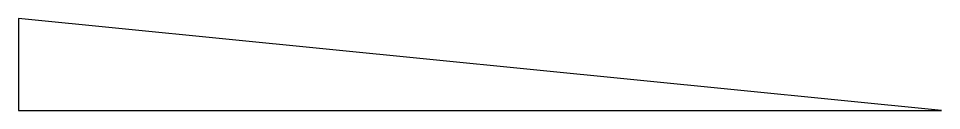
# Paper-space layout '_Front' of a CAD drawing. Header units: millimetres. Extents: x 0 to 900, y -90 to 0.
import ezdxf

# ---------------------------------------------------------------- set-up
doc = ezdxf.new("R2010")
doc.units = ezdxf.units.MM

psp = doc.layouts.new('_Front')

# ---------------------------------------------------------------- linework, layer by layer
at = {"color": 7, "linetype": 'Continuous', "lineweight": 25}
for p, q in [((0, 0), (0, -90)), ((900, -90), (0, 0)), ((0, -90), (900, -90))]:
    psp.add_line(p, q, dxfattribs=at)

doc.saveas('drawing.dxf')
